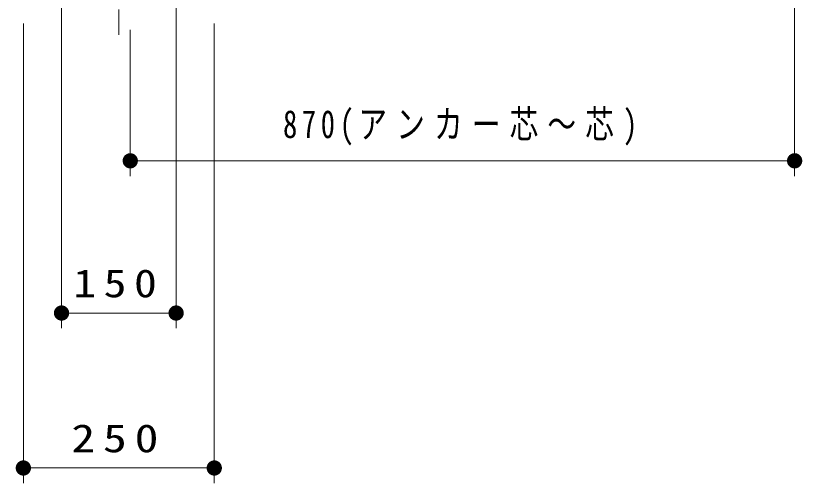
# Model space of a CAD drawing. Units: millimetres on the paper, scale 1:20. Extents: x -365 to 12, y -38 to 257.
# Drawn here: x -288 to -236.5, y 70.5 to 101.1 of the extents above; entities that cross this region are included whole.
import ezdxf

# ---------------------------------------------------------------- set-up
doc = ezdxf.new("R2010")
doc.units = ezdxf.units.MM
doc.linetypes.add('USER2', pattern=[6, 3, -1, 1, -1])
doc.layers.add('1_20', color=3, linetype='Continuous', lineweight=25)
doc.styles.add('ＭＳ ゴシック', font='')
doc.styles.get('ＭＳ ゴシック').set_extended_font_data('MS Gothic')

# ---------------------------------------------------------------- blocks, each defined once
blk = doc.blocks.new('filled_dot')
at = {"color": 0, "linetype": 'Continuous', "lineweight": -2, "const_width": 1.25}
blk.add_lwpolyline([(-0.625, 0, 1), (0.625, 0, 1)], format="xyb", close=True, dxfattribs=at)

msp = doc.modelspace()

# ---------------------------------------------------------------- linework, layer by layer
at = {"layer": '1_20', "color": 7, "linetype": 'USER2', "lineweight": 13}
msp.add_line((-281.217, 137.5), (-281.217, 99.85), dxfattribs=at)
at = {"layer": '1_20', "color": 7, "lineweight": 13}
for p, q in [((-236.967, 113.103), (-236.967, 90.603)), ((-284.967, 105.603), (-284.967, 80.635)), ((-277.467, 105.603), (-277.467, 80.635)), ((-287.467, 100.603), (-287.467, 70.487)), ((-274.967, 100.603), (-274.967, 70.487)), ((-280.467, 100.18), (-280.467, 90.603)), ((-236.967, 91.603), (-280.467, 91.603)), ((-277.467, 81.635), (-284.967, 81.635)), ((-274.967, 71.487), (-287.467, 71.487))]:
    msp.add_line(p, q, dxfattribs=at)

# ---------------------------------------------------------------- block references
at = {"layer": '1_20', "color": 7, "lineweight": 13, "xscale": 0.4, "yscale": 0.4}
for p in [(-280.467, 91.603), (-284.967, 81.635), (-287.467, 71.487)]:
    msp.add_blockref('filled_dot', p, dxfattribs=at)
at = {"layer": '1_20', "color": 7, "lineweight": 13, "xscale": 0.4, "yscale": 0.4, "rotation": 180}
for p in [(-236.967, 91.603), (-277.467, 81.635), (-274.967, 71.487)]:
    msp.add_blockref('filled_dot', p, dxfattribs=at)

# ---------------------------------------------------------------- texts
at = {"layer": '1_20', "color": 7, "char_height": 1.833, "attachment_point": 8, "style": 'ＭＳ ゴシック'}
for s, insert in [('\\T1.32;\\W0.75;870(アンカー芯～芯)', (-258.717, 92.603)), ('\\T1.33;\\W1.2;150', (-281.217, 82.635)), ('\\T1.33;\\W1.25;250', (-281.217, 72.487))]:
    msp.add_mtext(s, dxfattribs=dict(at, insert=insert))

doc.saveas('drawing.dxf')
